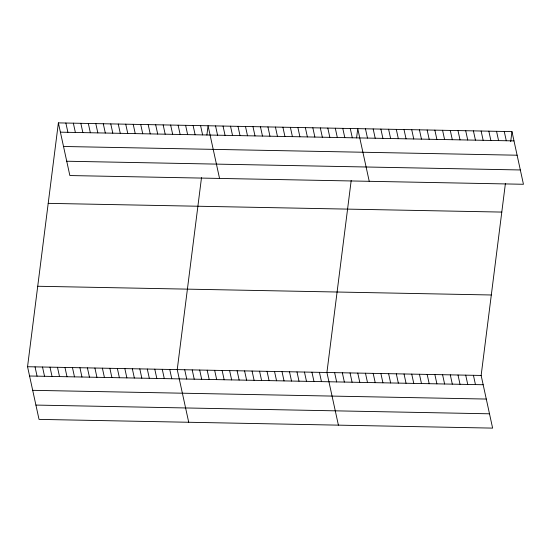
<?xml version="1.0" encoding="UTF-8"?>
<svg xmlns="http://www.w3.org/2000/svg" width="551" height="551" viewBox="0 0 551 551"><rect width="100%" height="100%" fill="white"/><g stroke="black" fill="none" stroke-linecap="round" stroke-linejoin="round"><path stroke-width="0.83" d="M505.412 183.449L481.14 375.451L492.622 428.113L39.031 419.387L27.55 366.725L58.378 122.887L511.969 131.613L523.45 184.275L69.86 175.549L58.378 122.887M201.508 177.601L177.236 369.604L188.718 422.266M206.887 135.05L208.064 125.766L219.546 178.428M351.194 180.48L326.915 372.483L338.404 425.152M356.573 137.929L357.751 128.645L369.232 181.307M510.694 141.669L511.969 131.613M60.403 132.171L513.993 140.898M63.523 146.483L517.113 155.21M66.74 161.229L520.33 169.963M48.206 203.353L501.796 212.08M37.723 286.258L491.313 294.985M27.55 366.725L481.14 375.451M29.575 376.009L483.165 384.736M32.695 390.322L486.285 399.055M35.911 405.075L489.502 413.801M504.255 131.462L506.279 140.746M496.547 131.317L498.572 140.601M488.833 131.166L490.858 140.45M481.126 131.021L483.144 140.305M473.412 130.869L475.437 140.154M465.698 130.718L467.723 140.002M457.991 130.573L460.016 139.858M450.277 130.422L452.302 139.706M442.57 130.277L444.595 139.561M434.856 130.126L436.881 139.41M427.149 129.981L429.174 139.265M473.426 375.307L475.451 384.591M419.435 129.829L421.46 139.114M465.712 375.155L467.737 384.44M411.728 129.685L413.746 138.969M458.005 375.011L460.03 384.295M404.014 129.533L406.039 138.818M450.291 374.859L452.316 384.143M396.3 129.389L398.325 138.673M442.584 374.708L444.609 383.992M388.593 129.237L390.618 138.521M434.87 374.563L436.895 383.847M380.879 129.086L382.904 138.37M427.163 374.411L429.188 383.696M373.172 128.941L375.197 138.225M419.449 374.267L421.474 383.551M365.458 128.789L367.483 138.074M411.742 374.115L413.76 383.4M404.028 373.971L406.053 383.255M350.264 128.5L352.289 137.784M342.777 128.355L344.802 137.64M396.314 373.819L398.339 383.103M335.297 128.211L337.322 137.495M388.607 373.674L390.631 382.959M327.811 128.066L329.835 137.351M380.893 373.523L382.917 382.807M320.324 127.922L322.349 137.206M373.185 373.378L375.21 382.663M312.844 127.777L314.869 137.061M365.471 373.227L367.496 382.511M305.357 127.639L307.382 136.923M357.764 373.075L359.789 382.36M297.877 127.495L299.896 136.779M350.05 372.931L352.075 382.215M290.391 127.35L292.416 136.634M342.336 372.779L344.361 382.063M282.904 127.205L284.929 136.49M334.629 372.634L336.654 381.919M275.424 127.061L277.449 136.345M267.938 126.916L269.962 136.2M319.435 372.338L321.46 381.623M260.451 126.771L262.476 136.056M311.949 372.194L313.974 381.485M252.971 126.627L254.996 135.911M304.462 372.056L306.487 381.34M245.484 126.482L247.509 135.766M296.982 371.911L299.007 381.196M237.998 126.337L240.022 135.622M289.495 371.767L291.52 381.051M230.518 126.193L232.543 135.477M282.016 371.622L284.034 380.906M223.031 126.055L225.056 135.339M274.529 371.477L276.554 380.762M215.551 125.91L217.569 135.195M267.042 371.333L269.067 380.617M259.562 371.188L261.587 380.472M200.578 125.621L202.603 134.905M252.076 371.043L254.101 380.328M193.098 125.476L195.123 134.761M244.589 370.899L246.614 380.183M185.611 125.332L187.636 134.616M237.109 370.754L239.134 380.038M178.125 125.187L180.149 134.472M229.622 370.609L231.647 379.901M170.645 125.043L172.67 134.327M222.136 370.472L224.161 379.756M163.158 124.898L165.183 134.182M214.656 370.327L216.681 379.611M155.671 124.753L157.696 134.038M207.169 370.182L209.194 379.467M148.191 124.609L150.216 133.893M199.689 370.038L201.707 379.322M140.705 124.471L142.73 133.755M192.203 369.893L194.227 379.178M133.225 124.326L135.243 133.611M184.716 369.749L186.741 379.033M125.738 124.182L127.763 133.466M118.251 124.037L120.276 133.321M169.749 369.459L171.774 378.744M110.772 123.892L112.797 133.177M162.263 369.315L164.288 378.599M103.285 123.748L105.31 133.032M154.783 369.17L156.808 378.454M95.798 123.603L97.823 132.887M147.296 369.032L149.321 378.317M88.318 123.458L90.343 132.743M139.816 368.888L141.834 378.172M80.832 123.314L82.857 132.598M132.33 368.743L134.354 378.027M73.345 123.169L75.37 132.454M124.843 368.598L126.868 377.883M65.865 123.025L67.89 132.309M117.363 368.454L119.388 377.738M109.876 368.309L111.901 377.593M102.39 368.164L104.414 377.449M94.91 368.02L96.935 377.304M87.423 367.875L89.448 377.159M79.936 367.731L81.961 377.015M72.457 367.586L74.481 376.87M64.97 367.448L66.995 376.732M57.49 367.303L59.508 376.588M50.003 367.159L52.028 376.443M42.517 367.014L44.541 376.299M35.037 366.87L37.062 376.154"/></g></svg>
